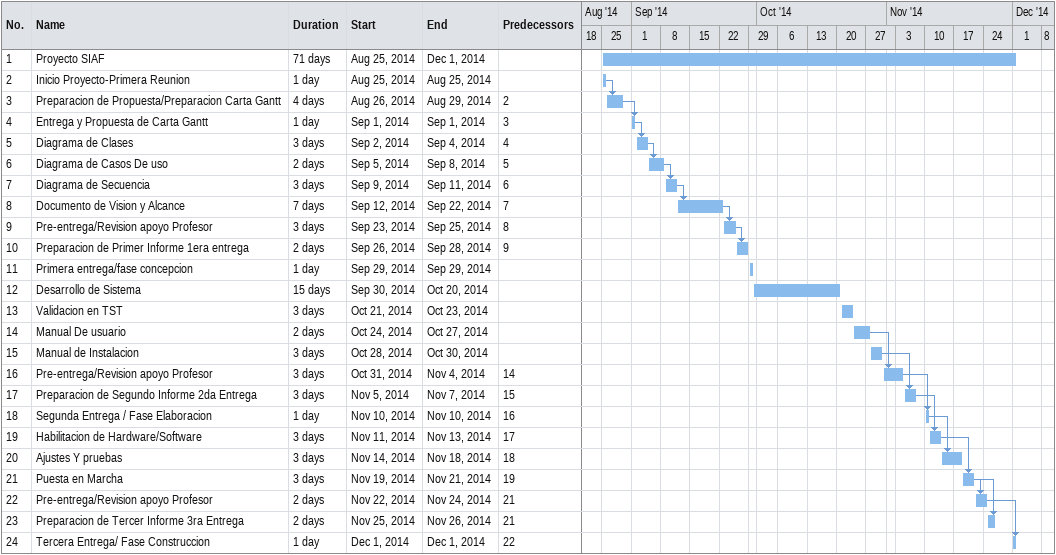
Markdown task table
| ID | Task | Duration | Start | Finish | Predecessors |
|---|---|---|---|---|---|
| 1 | Proyecto SIAF | 71d | 2014-08-25 | 2014-12-01 |  |
| 2 | Inicio Proyecto-Primera Reunion | 1d | 2014-08-25 | 2014-08-25 |  |
| 3 | Preparacion de Propuesta/Preparacion Carta Gantt | 4d | 2014-08-26 | 2014-08-29 | 2 |
| 4 | Entrega y Propuesta de Carta Gantt | 1d | 2014-09-01 | 2014-09-01 | 3 |
| 5 | Diagrama de Clases | 3d | 2014-09-02 | 2014-09-04 | 4 |
| 6 | Diagrama de Casos De uso | 2d | 2014-09-05 | 2014-09-08 | 5 |
| 7 | Diagrama de Secuencia | 3d | 2014-09-09 | 2014-09-11 | 6 |
| 8 | Documento de Vision y Alcance | 7d | 2014-09-12 | 2014-09-22 | 7 |
| 9 | Pre-entrega/Revision apoyo Profesor | 3d | 2014-09-23 | 2014-09-25 | 8 |
| 10 | Preparacion de Primer Informe 1era entrega | 2d | 2014-09-26 | 2014-09-28 | 9 |
| 11 | Primera entrega/fase concepcion | 1d | 2014-09-29 | 2014-09-29 |  |
| 12 | Desarrollo de Sistema | 15d | 2014-09-30 | 2014-10-20 |  |
| 13 | Validacion en TST | 3d | 2014-10-21 | 2014-10-23 |  |
| 14 | Manual De usuario | 2d | 2014-10-24 | 2014-10-27 |  |
| 15 | Manual de Instalacion | 3d | 2014-10-28 | 2014-10-30 |  |
| 16 | Pre-entrega/Revision apoyo Profesor | 3d | 2014-10-31 | 2014-11-04 | 14 |
| 17 | Preparacion de Segundo Informe 2da Entrega | 3d | 2014-11-05 | 2014-11-07 | 15 |
| 18 | Segunda Entrega / Fase Elaboracion | 1d | 2014-11-10 | 2014-11-10 | 16 |
| 19 | Habilitacion de Hardware/Software | 3d | 2014-11-11 | 2014-11-13 | 17 |
| 20 | Ajustes Y pruebas | 3d | 2014-11-14 | 2014-11-18 | 18 |
| 21 | Puesta en Marcha | 3d | 2014-11-19 | 2014-11-21 | 19 |
| 22 | Pre-entrega/Revision apoyo Profesor | 2d | 2014-11-22 | 2014-11-24 | 21 |
| 23 | Preparacion de Tercer Informe 3ra Entrega | 2d | 2014-11-25 | 2014-11-26 | 21 |
| 24 | Tercera Entrega/ Fase Construccion | 1d | 2014-12-01 | 2014-12-01 | 22 |
